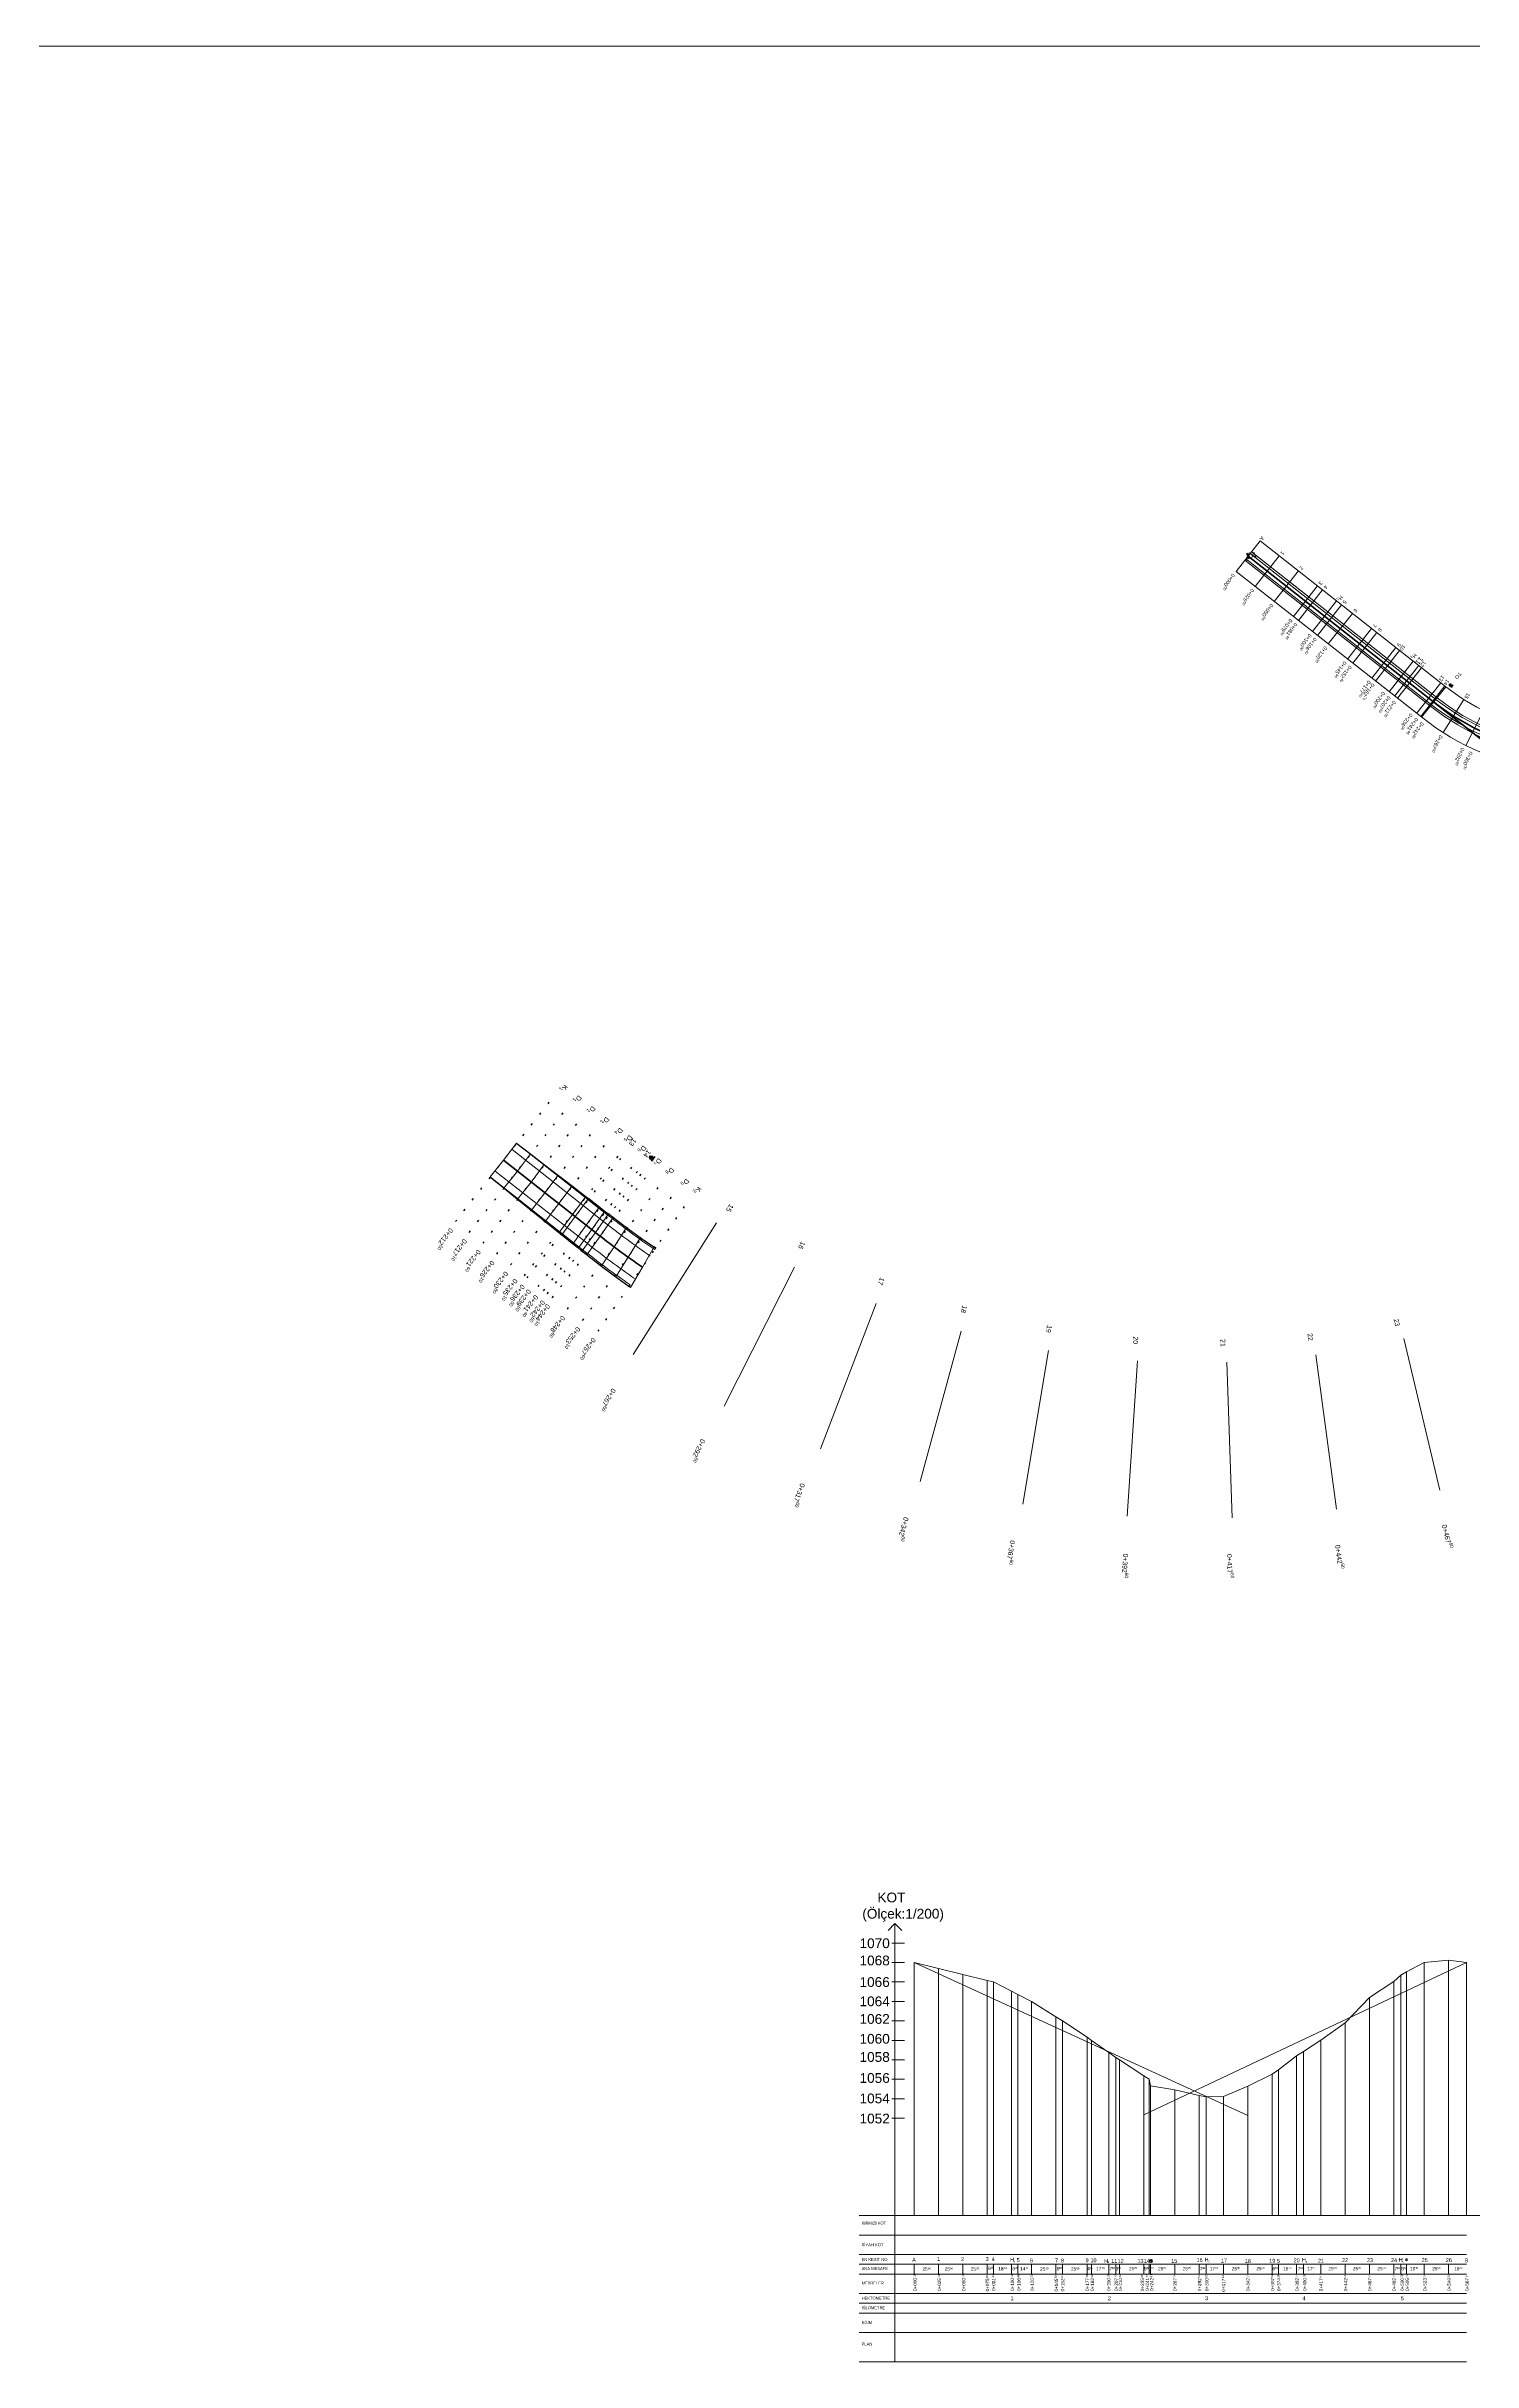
# Model space of a CAD drawing. Header units: millimetres. Extents: x 19067981 to 38137102, y 2652003 to 2652615.
# Drawn here: x 19068252.6 to 19068325.9, y 2652319.8 to 2652438.7 of the extents above; entities that cross this region are included whole.
import ezdxf

# ---------------------------------------------------------------- set-up
doc = ezdxf.new("R2010")
doc.units = ezdxf.units.MM
doc.linetypes.add('ACAD_ISO07W100', pattern=[3, 0, -3])
doc.layers.add('D.K Kesit No', color=93, linetype='Continuous', lineweight=9)
doc.layers.add('Layer1', color=7, linetype='Continuous', lineweight=50)
doc.layers.add('düşey kurp', color=92, linetype='Continuous')
doc.layers.add('kurp', color=94, linetype='Continuous')
doc.styles.get("Standard").update_dxf_attribs({"font": 'arial.ttf'})

# ---------------------------------------------------------------- blocks, each defined once
blk = doc.blocks.new('to')
at = {"layer": 'kurp', "color": 0, "lineweight": 35, "ltscale": 0.2}
for p, q in [((19068315.08, 2652358.65), (19068315.38, 2652358.65)), ((19068315.23, 2652358.65), (19068315.23, 2652358.4))]:
    blk.add_line(p, q, dxfattribs=at)
blk.add_circle((19068315.23, 2652358.53), 0.08, dxfattribs=at)
blk = doc.blocks.new('tanjant orjin')
at = {"layer": 'kurp', "color": 0, "lineweight": 35, "ltscale": 0.2}
for p, q in [((19068229.98, 2652379.71), (19068230.14, 2652379.71)), ((19068230.06, 2652379.71), (19068230.06, 2652379.52))]:
    blk.add_line(p, q, dxfattribs=at)
blk.add_circle((19068230.06, 2652379.61), 0.05, dxfattribs=at)

msp = doc.modelspace()

# ---------------------------------------------------------------- linework, layer by layer
at = {"color": 0, "linetype": 'ACAD_ISO07W100', "lineweight": 25, "ltscale": 0.2}
for p, q in [((19068273.63, 2652378.384), (19068278.573, 2652384.674)), ((19068274.337, 2652377.828), (19068279.281, 2652384.118)), ((19068275.045, 2652377.271), (19068279.988, 2652383.561)), ((19068275.752, 2652376.715), (19068280.696, 2652383.005)), ((19068276.46, 2652376.159), (19068281.403, 2652382.449)), ((19068277.168, 2652375.603), (19068282.111, 2652381.893)), ((19068277.307, 2652375.493), (19068282.251, 2652381.783)), ((19068277.875, 2652375.047), (19068282.819, 2652381.337)), ((19068278.604, 2652374.476), (19068283.509, 2652380.795)), ((19068279.377, 2652373.887), (19068284.168, 2652380.293)), ((19068280.161, 2652373.311), (19068284.835, 2652379.804)), ((19068280.955, 2652372.751), (19068285.512, 2652379.326))]:
    msp.add_line(p, q, dxfattribs=at)
at = {"color": 2, "lineweight": 0, "ltscale": 0.2}
for p, q in [((19068276.101, 2652381.529), (19068275.404, 2652380.677)), ((19068276.101, 2652381.529), (19068276.764, 2652382.407)), ((19068276.809, 2652380.973), (19068277.477, 2652381.859)), ((19068276.809, 2652380.973), (19068276.114, 2652380.107)), ((19068276.824, 2652379.536), (19068277.517, 2652380.416)), ((19068277.517, 2652380.416), (19068278.191, 2652381.311)), ((19068278.224, 2652379.86), (19068278.904, 2652380.763)), ((19068278.224, 2652379.86), (19068277.535, 2652378.965)), ((19068278.245, 2652378.394), (19068278.932, 2652379.304)), ((19068278.932, 2652379.304), (19068279.618, 2652380.215)), ((19068279.639, 2652378.748), (19068280.323, 2652379.674)), ((19068279.779, 2652378.638), (19068280.462, 2652379.567)), ((19068279.639, 2652378.748), (19068278.956, 2652377.823)), ((19068279.096, 2652377.709), (19068279.779, 2652378.638)), ((19068280.347, 2652378.192), (19068279.667, 2652377.251)), ((19068279.946, 2652377.03), (19068280.626, 2652377.972)), ((19068280.347, 2652378.192), (19068281.027, 2652379.133)), ((19068280.626, 2652377.972), (19068281.306, 2652378.915)), ((19068280.815, 2652377.824), (19068281.493, 2652378.775)), ((19068281.057, 2652377.635), (19068281.728, 2652378.595)), ((19068281.773, 2652377.09), (19068282.423, 2652378.078)), ((19068280.815, 2652377.824), (19068280.137, 2652376.874)), ((19068281.057, 2652377.635), (19068280.385, 2652376.675)), ((19068281.773, 2652377.09), (19068281.123, 2652376.103)), ((19068282.498, 2652376.558), (19068283.126, 2652377.572)), ((19068283.233, 2652376.038), (19068283.838, 2652377.08)), ((19068282.498, 2652376.558), (19068281.87, 2652375.543)), ((19068283.233, 2652376.038), (19068282.628, 2652374.997))]:
    msp.add_line(p, q, dxfattribs=at)
at = {"color": 4, "lineweight": 30, "ltscale": 0.2}
for p, q in [((19068276.764, 2652382.407), (19068276.781, 2652382.394)), ((19068277.495, 2652381.845), (19068277.477, 2652381.859)), ((19068275.404, 2652380.677), (19068275.422, 2652380.664)), ((19068278.209, 2652381.297), (19068278.191, 2652381.311)), ((19068278.922, 2652380.749), (19068278.904, 2652380.763)), ((19068276.123, 2652380.1), (19068276.114, 2652380.107)), ((19068279.636, 2652380.2), (19068279.618, 2652380.215)), ((19068280.35, 2652379.652), (19068280.323, 2652379.674)), ((19068280.491, 2652379.544), (19068280.462, 2652379.567)), ((19068277.526, 2652378.972), (19068277.535, 2652378.965)), ((19068278.227, 2652378.408), (19068278.245, 2652378.394)), ((19068281.064, 2652379.104), (19068281.027, 2652379.133)), ((19068281.344, 2652378.886), (19068281.306, 2652378.915)), ((19068281.535, 2652378.741), (19068281.493, 2652378.775)), ((19068281.774, 2652378.559), (19068281.728, 2652378.595)), ((19068282.479, 2652378.035), (19068282.423, 2652378.078)), ((19068278.929, 2652377.844), (19068278.956, 2652377.823)), ((19068279.096, 2652377.709), (19068279.067, 2652377.732)), ((19068279.667, 2652377.251), (19068279.63, 2652377.28)), ((19068279.946, 2652377.03), (19068279.909, 2652377.059)), ((19068280.137, 2652376.874), (19068280.094, 2652376.907)), ((19068283.193, 2652377.523), (19068283.126, 2652377.572)), ((19068283.917, 2652377.024), (19068283.838, 2652377.08)), ((19068280.339, 2652376.711), (19068280.385, 2652376.675)), ((19068281.065, 2652376.144), (19068281.123, 2652376.103)), ((19068281.802, 2652375.591), (19068281.87, 2652375.543)), ((19068282.628, 2652374.997), (19068282.55, 2652375.052))]:
    msp.add_line(p, q, dxfattribs=at)
at = {"color": 2, "lineweight": 30, "ltscale": 0.2}
for p, q in [((19068277.489, 2652381.837), (19068277.495, 2652381.845)), ((19068278.196, 2652381.281), (19068278.209, 2652381.297)), ((19068278.904, 2652380.725), (19068278.922, 2652380.749)), ((19068276.129, 2652380.108), (19068276.123, 2652380.1)), ((19068276.837, 2652379.552), (19068276.824, 2652379.536)), ((19068279.611, 2652380.169), (19068279.636, 2652380.2)), ((19068280.319, 2652379.613), (19068280.35, 2652379.652)), ((19068280.459, 2652379.503), (19068280.491, 2652379.544)), ((19068277.544, 2652378.995), (19068277.526, 2652378.972)), ((19068278.252, 2652378.439), (19068278.227, 2652378.408)), ((19068281.027, 2652379.057), (19068281.064, 2652379.104)), ((19068281.306, 2652378.837), (19068281.344, 2652378.886)), ((19068281.495, 2652378.689), (19068281.535, 2652378.741)), ((19068281.731, 2652378.504), (19068281.774, 2652378.56)), ((19068282.431, 2652377.971), (19068282.479, 2652378.035)), ((19068278.96, 2652377.883), (19068278.929, 2652377.844)), ((19068279.099, 2652377.773), (19068279.067, 2652377.732)), ((19068279.667, 2652377.327), (19068279.63, 2652377.28)), ((19068279.947, 2652377.108), (19068279.909, 2652377.059)), ((19068280.135, 2652376.959), (19068280.094, 2652376.907)), ((19068280.339, 2652376.711), (19068280.382, 2652376.766)), ((19068283.141, 2652377.45), (19068283.193, 2652377.523)), ((19068283.86, 2652376.942), (19068283.917, 2652377.024)), ((19068281.066, 2652376.145), (19068281.114, 2652376.209)), ((19068281.803, 2652375.592), (19068281.855, 2652375.665)), ((19068282.55, 2652375.052), (19068282.606, 2652375.134))]:
    msp.add_line(p, q, dxfattribs=at)
at = {"color": 2, "lineweight": 35}
for points in [[(19068314.34, 2652412.557), (19068323.874, 2652405.064)], [(19068323.874, 2652405.064), (19068329.787, 2652400.418)]]:
    msp.add_lwpolyline(points, dxfattribs=at)
at = {"color": 1, "lineweight": 25, "ltscale": 0.2}
for points in [[(19068276.781, 2652382.394), (19068277.495, 2652381.845), (19068278.209, 2652381.297), (19068278.922, 2652380.749), (19068279.636, 2652380.2), (19068280.35, 2652379.652), (19068280.491, 2652379.544), (19068281.064, 2652379.104), (19068281.344, 2652378.886), (19068281.535, 2652378.741), (19068281.774, 2652378.56), (19068282.479, 2652378.035), (19068283.193, 2652377.523), (19068283.917, 2652377.024)], [(19068275.422, 2652380.664), (19068276.123, 2652380.1), (19068276.824, 2652379.536), (19068277.526, 2652378.972), (19068278.227, 2652378.408), (19068278.929, 2652377.844), (19068279.067, 2652377.732), (19068279.63, 2652377.28), (19068279.909, 2652377.059), (19068280.094, 2652376.907)], [(19068280.094, 2652376.907), (19068280.339, 2652376.711), (19068281.065, 2652376.144), (19068281.802, 2652375.591), (19068282.55, 2652375.052)]]:
    msp.add_lwpolyline(points, dxfattribs=at)
at = {"color": 0, "linetype": 'ACAD_ISO07W100', "lineweight": 25, "ltscale": 0.2}
for points in [[(19068278.155, 2652374.827), (19068283.098, 2652381.117)], [(19068278.343, 2652374.679), (19068283.287, 2652380.969)]]:
    msp.add_lwpolyline(points, dxfattribs=at)
at = {"color": 0, "lineweight": 25}
for p in [(19068280.348, 2652378.191), (19068281.057, 2652377.635), (19068281.773, 2652377.09), (19068282.498, 2652376.558)]:
    msp.add_point(p, dxfattribs=at)
at = {"layer": 'D.K Kesit No', "color": 4, "lineweight": 20, "ltscale": 0.2}
msp.add_line((19067980.798, 2652438.736), (19069056.875, 2652438.736), dxfattribs=at)
at = {"layer": 'düşey kurp', "color": 3, "lineweight": 0, "ltscale": 0.2}
for p, q in [((19068296.2, 2652342.337), (19068295.846, 2652341.983)), ((19068296.2, 2652342.337), (19068296.553, 2652341.983)), ((19068296.2, 2652341.337), (19068296.699, 2652341.337)), ((19068296.2, 2652340.337), (19068296.699, 2652340.337)), ((19068296.2, 2652339.337), (19068296.699, 2652339.337)), ((19068296.2, 2652338.337), (19068296.699, 2652338.337)), ((19068296.2, 2652337.337), (19068296.699, 2652337.337)), ((19068296.2, 2652336.337), (19068296.699, 2652336.337)), ((19068296.2, 2652335.337), (19068296.699, 2652335.337)), ((19068296.2, 2652334.337), (19068296.699, 2652334.337)), ((19068296.2, 2652333.337), (19068296.699, 2652333.337)), ((19068296.2, 2652332.337), (19068296.699, 2652332.337))]:
    msp.add_line(p, q, dxfattribs=at)
at = {"layer": 'düşey kurp', "lineweight": 5, "ltscale": 5}
for p, q in [((19068296.2, 2652327.337), (19068296.2, 2652342.337)), ((19068296.2, 2652340.337), (19068296.045, 2652340.337)), ((19068296.2, 2652339.337), (19068296.045, 2652339.337)), ((19068296.2, 2652339.337), (19068296.045, 2652339.337)), ((19068296.2, 2652338.337), (19068296.045, 2652338.337)), ((19068296.2, 2652337.337), (19068296.045, 2652337.337)), ((19068296.2, 2652336.337), (19068296.045, 2652336.337)), ((19068296.2, 2652335.337), (19068296.045, 2652335.337)), ((19068296.2, 2652334.337), (19068296.045, 2652334.337)), ((19068296.2, 2652333.337), (19068296.04, 2652333.337)), ((19068296.2, 2652332.337), (19068296.04, 2652332.337)), ((19068296.2, 2652327.337), (19068294.358, 2652327.337)), ((19068296.2, 2652327.337), (19068326.551, 2652327.337)), ((19068296.2, 2652327.337), (19068297.2, 2652327.337)), ((19068296.2, 2652327.337), (19068296.2, 2652319.837)), ((19068297.2, 2652327.337), (19068306.3, 2652327.337)), ((19068297.2, 2652327.337), (19068312.3, 2652327.337)), ((19068297.2, 2652327.337), (19068312.3, 2652327.337)), ((19068294.358, 2652326.337), (19068325.551, 2652326.337)), ((19068294.358, 2652325.337), (19068325.551, 2652325.337)), ((19068294.358, 2652324.837), (19068325.551, 2652324.837)), ((19068297.194, 2652324.837), (19068297.194, 2652324.337)), ((19068298.444, 2652324.837), (19068298.444, 2652324.337)), ((19068299.694, 2652324.837), (19068299.694, 2652324.337)), ((19068300.944, 2652324.837), (19068300.944, 2652324.337)), ((19068301.267, 2652324.837), (19068301.267, 2652324.337)), ((19068302.194, 2652324.837), (19068302.194, 2652324.337)), ((19068302.517, 2652324.837), (19068302.517, 2652324.337)), ((19068303.223, 2652324.837), (19068303.223, 2652324.337)), ((19068304.473, 2652324.837), (19068304.473, 2652324.337)), ((19068304.817, 2652324.837), (19068304.817, 2652324.337)), ((19068306.067, 2652324.837), (19068306.067, 2652324.337)), ((19068306.305, 2652324.837), (19068306.305, 2652324.337)), ((19068307.194, 2652324.837), (19068307.194, 2652324.337)), ((19068307.555, 2652324.837), (19068307.555, 2652324.337)), ((19068307.741, 2652324.837), (19068307.741, 2652324.337)), ((19068308.991, 2652324.837), (19068308.991, 2652324.337)), ((19068309.26, 2652324.837), (19068309.26, 2652324.337)), ((19068309.321, 2652324.837), (19068309.321, 2652324.337)), ((19068310.571, 2652324.837), (19068310.571, 2652324.337)), ((19068311.821, 2652324.837), (19068311.821, 2652324.337)), ((19068312.194, 2652324.837), (19068312.194, 2652324.337)), ((19068313.071, 2652324.837), (19068313.071, 2652324.337)), ((19068314.321, 2652324.837), (19068314.321, 2652324.337)), ((19068315.571, 2652324.837), (19068315.571, 2652324.337)), ((19068315.901, 2652324.837), (19068315.901, 2652324.337)), ((19068316.821, 2652324.837), (19068316.821, 2652324.337)), ((19068317.194, 2652324.837), (19068317.194, 2652324.337)), ((19068318.071, 2652324.837), (19068318.071, 2652324.337)), ((19068319.321, 2652324.837), (19068319.321, 2652324.337)), ((19068320.571, 2652324.837), (19068320.571, 2652324.337)), ((19068321.821, 2652324.837), (19068321.821, 2652324.337)), ((19068322.194, 2652324.837), (19068322.194, 2652324.337)), ((19068322.471, 2652324.837), (19068322.471, 2652324.337)), ((19068323.391, 2652324.837), (19068323.391, 2652324.337)), ((19068324.641, 2652324.837), (19068324.641, 2652324.337)), ((19068294.358, 2652324.337), (19068325.551, 2652324.337)), ((19068294.358, 2652323.337), (19068325.551, 2652323.337)), ((19068294.358, 2652322.837), (19068325.551, 2652322.837)), ((19068294.358, 2652322.337), (19068325.551, 2652322.337)), ((19068294.358, 2652321.337), (19068325.551, 2652321.337)), ((19068294.358, 2652319.837), (19068325.551, 2652319.837))]:
    msp.add_line(p, q, dxfattribs=at)
at = {"layer": 'düşey kurp', "lineweight": 0, "ltscale": 0.2}
msp.add_line((19068296.2, 2652341.337), (19068296.045, 2652341.337), dxfattribs=at)
at = {"layer": 'düşey kurp', "color": 5, "lineweight": 0, "ltscale": 0.2}
for p, q in [((19068296.2, 2652340.03), (19068296.2, 2652340.03)), ((19068297.194, 2652327.337), (19068297.194, 2652340.337)), ((19068297.194, 2652340.337), (19068298.444, 2652340.03)), ((19068298.444, 2652327.337), (19068298.444, 2652340.03)), ((19068298.444, 2652340.03), (19068299.694, 2652339.723)), ((19068322.471, 2652339.851), (19068323.391, 2652340.337)), ((19068323.391, 2652340.337), (19068324.641, 2652340.451)), ((19068323.391, 2652327.337), (19068323.391, 2652340.337)), ((19068324.641, 2652327.337), (19068324.641, 2652340.451)), ((19068324.641, 2652340.451), (19068324.641, 2652340.451)), ((19068324.641, 2652340.451), (19068325.551, 2652340.337)), ((19068325.551, 2652327.337), (19068325.551, 2652340.337)), ((19068299.694, 2652327.337), (19068299.694, 2652339.723)), ((19068299.694, 2652339.723), (19068300.944, 2652339.416)), ((19068300.944, 2652327.337), (19068300.944, 2652339.416)), ((19068300.944, 2652339.416), (19068301.267, 2652339.337)), ((19068301.267, 2652327.337), (19068301.267, 2652339.337)), ((19068301.267, 2652339.337), (19068302.194, 2652338.863)), ((19068302.194, 2652327.337), (19068302.194, 2652338.863)), ((19068302.194, 2652338.863), (19068302.517, 2652338.698)), ((19068320.571, 2652338.533), (19068321.821, 2652339.352)), ((19068321.821, 2652339.352), (19068322.194, 2652339.68)), ((19068321.821, 2652327.337), (19068321.821, 2652339.352)), ((19068322.194, 2652339.68), (19068322.471, 2652339.851)), ((19068322.194, 2652327.337), (19068322.194, 2652339.68)), ((19068322.471, 2652327.337), (19068322.471, 2652339.851)), ((19068296.2, 2652338.337), (19068296.2, 2652338.337)), ((19068302.517, 2652327.337), (19068302.517, 2652338.698)), ((19068302.517, 2652338.698), (19068303.223, 2652338.337)), ((19068303.223, 2652327.337), (19068303.223, 2652338.337)), ((19068303.223, 2652338.337), (19068304.473, 2652337.553)), ((19068304.473, 2652327.337), (19068304.473, 2652337.553)), ((19068304.473, 2652337.553), (19068304.817, 2652337.337)), ((19068319.321, 2652337.243), (19068320.571, 2652338.533)), ((19068320.571, 2652327.337), (19068320.571, 2652338.533)), ((19068304.817, 2652327.337), (19068304.817, 2652337.337)), ((19068304.817, 2652337.337), (19068306.067, 2652336.497)), ((19068306.067, 2652327.337), (19068306.067, 2652336.497)), ((19068306.067, 2652336.497), (19068306.305, 2652336.337)), ((19068306.305, 2652327.337), (19068306.305, 2652336.337)), ((19068306.305, 2652336.337), (19068307.194, 2652335.718)), ((19068317.194, 2652335.77), (19068318.071, 2652336.341)), ((19068318.071, 2652336.341), (19068319.321, 2652337.243)), ((19068318.071, 2652327.337), (19068318.071, 2652336.341)), ((19068319.321, 2652327.337), (19068319.321, 2652337.243)), ((19068319.321, 2652337.243), (19068319.321, 2652337.243)), ((19068307.194, 2652327.337), (19068307.194, 2652335.718)), ((19068307.194, 2652335.718), (19068307.555, 2652335.466)), ((19068307.555, 2652327.337), (19068307.555, 2652335.466)), ((19068307.555, 2652335.466), (19068307.741, 2652335.337)), ((19068307.741, 2652327.337), (19068307.741, 2652335.337)), ((19068307.741, 2652335.337), (19068308.991, 2652334.514)), ((19068315.901, 2652334.83), (19068316.821, 2652335.535)), ((19068316.821, 2652335.535), (19068317.194, 2652335.77)), ((19068316.821, 2652327.337), (19068316.821, 2652335.535)), ((19068317.194, 2652327.337), (19068317.194, 2652335.77)), ((19068308.991, 2652327.337), (19068308.991, 2652334.514)), ((19068308.991, 2652334.514), (19068309.26, 2652334.337)), ((19068309.26, 2652327.337), (19068309.26, 2652334.337)), ((19068309.26, 2652334.337), (19068309.321, 2652334.007)), ((19068309.321, 2652327.337), (19068309.321, 2652334.007)), ((19068309.321, 2652334.007), (19068310.571, 2652333.793)), ((19068313.071, 2652333.455), (19068314.321, 2652333.987)), ((19068314.321, 2652333.987), (19068315.571, 2652334.594)), ((19068314.321, 2652327.337), (19068314.321, 2652333.987)), ((19068315.571, 2652334.594), (19068315.901, 2652334.83)), ((19068315.571, 2652327.337), (19068315.571, 2652334.594)), ((19068315.901, 2652327.337), (19068315.901, 2652334.83)), ((19068310.571, 2652327.337), (19068310.571, 2652333.793)), ((19068310.571, 2652333.793), (19068311.821, 2652333.502)), ((19068311.821, 2652327.337), (19068311.821, 2652333.502)), ((19068311.821, 2652333.502), (19068312.194, 2652333.445)), ((19068312.194, 2652333.445), (19068313.071, 2652333.455)), ((19068312.194, 2652327.337), (19068312.194, 2652333.445)), ((19068313.071, 2652327.337), (19068313.071, 2652333.455)), ((19068307.555, 2652324.837), (19068307.555, 2652324.837))]:
    msp.add_line(p, q, dxfattribs=at)
at = {"layer": 'düşey kurp', "color": 1, "lineweight": 0, "ltscale": 0.2}
for p, q in [((19068297.194, 2652340.337), (19068314.321, 2652332.482)), ((19068325.551, 2652340.337), (19068308.991, 2652332.521))]:
    msp.add_line(p, q, dxfattribs=at)
at = {"layer": 'düşey kurp', "lineweight": 30, "ltscale": 5}
msp.add_line((19068322.41, 2652325.072), (19068322.539, 2652325.072), dxfattribs=at)
msp.add_line((19068322.41, 2652325.072), (19068322.539, 2652325.072), dxfattribs=at)
msp.add_line((19068322.41, 2652325.072), (19068322.539, 2652325.072), dxfattribs=at)
msp.add_circle((19068309.36, 2652324.996), 0.0581, dxfattribs=at)
at = {"layer": 'kurp', "color": 4, "lineweight": 5}
for p, q in [((19068313.722, 2652411.771), (19068314.958, 2652413.343)), ((19068314.705, 2652410.998), (19068315.941, 2652412.571)), ((19068315.688, 2652410.226), (19068316.924, 2652411.799)), ((19068316.671, 2652409.454), (19068317.907, 2652411.026)), ((19068316.925, 2652409.254), (19068318.161, 2652410.826)), ((19068317.654, 2652408.681), (19068318.889, 2652410.254)), ((19068317.908, 2652408.482), (19068319.143, 2652410.054)), ((19068318.462, 2652408.046), (19068319.698, 2652409.618)), ((19068319.445, 2652407.273), (19068320.681, 2652408.846)), ((19068319.715, 2652407.061), (19068320.951, 2652408.633)), ((19068320.698, 2652406.288), (19068321.934, 2652407.861)), ((19068320.885, 2652406.142), (19068322.121, 2652407.714)), ((19068321.585, 2652405.592), (19068322.821, 2652407.164)), ((19068321.868, 2652405.369), (19068323.104, 2652406.942)), ((19068322.014, 2652405.254), (19068323.25, 2652406.827)), ((19068322.997, 2652404.482), (19068324.233, 2652406.054)), ((19068323.256, 2652404.278), (19068324.493, 2652405.85)), ((19068323.256, 2652404.278), (19068324.493, 2652405.85)), ((19068324.357, 2652403.499), (19068325.43, 2652405.186)), ((19068324.357, 2652403.498), (19068325.43, 2652405.186)), ((19068325.53, 2652402.833), (19068326.429, 2652404.619)), ((19068282.749, 2652371.559), (19068287.04, 2652378.311)), ((19068287.439, 2652368.897), (19068291.036, 2652376.043)), ((19068292.372, 2652366.716), (19068295.238, 2652374.185)), ((19068297.498, 2652365.038), (19068299.604, 2652372.756)), ((19068324.193, 2652364.594), (19068322.344, 2652372.377)), ((19068302.765, 2652363.88), (19068304.091, 2652371.769)), ((19068308.122, 2652363.252), (19068308.654, 2652371.235)), ((19068313.515, 2652363.163), (19068313.248, 2652371.158)), ((19068318.889, 2652363.611), (19068317.827, 2652371.54))]:
    msp.add_line(p, q, dxfattribs=at)
at = {"layer": 'kurp', "color": 4, "lineweight": 0, "ltscale": 0.2}
msp.add_line((19068323.268, 2652368.487), (19068323.268, 2652368.487), dxfattribs=at)
at = {"layer": 'kurp', "lineweight": 0}
for points in [[(19068314.448, 2652412.695), (19068323.983, 2652405.202, 0.2690391), (19068336.229, 2652403.47), (19068339.088, 2652404.629)], [(19068314.51, 2652412.773), (19068324.045, 2652405.28, 0.2690391), (19068336.192, 2652403.562), (19068339.051, 2652404.722)], [(19068314.17, 2652412.341), (19068323.705, 2652404.848, 0.2690391), (19068336.398, 2652403.053), (19068339.257, 2652404.212)], [(19068314.232, 2652412.42), (19068323.766, 2652404.926, 0.2690391), (19068336.361, 2652403.145), (19068339.22, 2652404.305)], [(19068276.534, 2652382.079), (19068281.251, 2652378.372, 0.0150103), (19068283.632, 2652376.614, 0.0150103)], [(19068276.781, 2652382.394), (19068281.498, 2652378.686, 0.0150103), (19068283.86, 2652376.942, 0.0150103)], [(19068275.422, 2652380.664), (19068280.139, 2652376.956, 0.01501), (19068282.606, 2652375.134, 0.01501)], [(19068275.669, 2652380.978), (19068280.386, 2652377.271, 0.0150101), (19068282.834, 2652375.463, 0.0150101)]]:
    msp.add_lwpolyline(points, format="xyb", dxfattribs=at)
at = {"layer": 'kurp', "color": 5, "lineweight": 0}
for points in [[(19068314.958, 2652413.343), (19068324.493, 2652405.85, 0.2690391), (19068335.919, 2652404.234), (19068338.778, 2652405.394)], [(19068313.722, 2652411.771), (19068323.257, 2652404.278, 0.2690391), (19068336.671, 2652402.381), (19068339.53, 2652403.54)]]:
    msp.add_lwpolyline(points, format="xyb", dxfattribs=at)
at = {"layer": 'kurp', "color": 4, "lineweight": 5}
msp.add_lwpolyline([(19068323.209, 2652404.316), (19068324.444, 2652405.888)], dxfattribs=at)
at = {"layer": 'kurp', "lineweight": 35}
msp.add_lwpolyline([(19068276.101, 2652381.529), (19068280.347, 2652378.192)], dxfattribs=at)
msp.add_lwpolyline([(19068280.347, 2652378.192), (19068280.815, 2652377.824, 0.0150341), (19068283.233, 2652376.038)], format="xyb", dxfattribs=at)
for centre, radius, start, end in [((19068331.598, 2652414.892), 12.5, 231.8345, 237.562), ((19068331.599, 2652414.894), 12.502, 231.83669, 292.06275)]:
    msp.add_arc(centre, radius, start, end, dxfattribs=at)
at = {"layer": 'Layer1'}
for p, q in [((19068314.425, 2652412.722), (19068314.216, 2652412.318)), ((19068314.425, 2652412.722), (19068314.216, 2652412.318)), ((19068314.425, 2652412.722), (19068314.216, 2652412.318)), ((19068314.277, 2652412.705), (19068314.399, 2652412.417)), ((19068314.277, 2652412.705), (19068314.399, 2652412.417)), ((19068314.277, 2652412.705), (19068314.399, 2652412.417))]:
    msp.add_line(p, q, dxfattribs=at)

# ---------------------------------------------------------------- block references
at = {"color": 0, "lineweight": 25, "rotation": 234.8948382856847}
msp.add_blockref('to', (27864181.52, 19777446.129), dxfattribs=at)
at = {"layer": 'kurp', "color": 0, "lineweight": 35, "ltscale": 0.2, "rotation": 235.6316815085428}
msp.add_blockref('tanjant orjin', (27643201.642, 19889110.991), dxfattribs=at)
msp.add_blockref('tanjant orjin', (27643201.642, 19889110.991), dxfattribs=at)

# ---------------------------------------------------------------- texts
at = {"insert": (19068314.502, 2652412.758), "char_height": 0.305, "attachment_point": 1}
msp.add_mtext('A', dxfattribs=at)
at = {"layer": 'düşey kurp', "lineweight": 5, "ltscale": 5, "attachment_point": 1}
for s, width, insert, char_height in [('    KOT\\P(Ölçek:1/200)', 4.20551, (19068294.526, 2652343.925), 0.5), ('1070', 1.52225, (19068294.384, 2652341.574), 0.5), ('1068', 1.52225, (19068294.384, 2652340.69), 0.5), ('1066', 1.52225, (19068294.384, 2652339.582), 0.5), ('1064', 1.52225, (19068294.384, 2652338.591), 0.5), ('1062', 1.52225, (19068294.384, 2652337.687), 0.5), ('1060', 1.52225, (19068294.384, 2652336.667), 0.5), ('1058', 1.52225, (19068294.384, 2652335.734), 0.5), ('1056', 1.52225, (19068294.384, 2652334.655), 0.5), ('1054', 1.52225, (19068294.384, 2652333.606), 0.5), ('1052', 1.52225, (19068294.384, 2652332.573), 0.5), ('KIRMIZI KOT', 1.52817, (19068294.491, 2652327.031), 0.15), ('SİYAH KOT', 1.52817, (19068294.491, 2652325.919), 0.15), ('ARA MESAFE', 1.52817, (19068294.491, 2652324.691), 0.15), ('EN KESİT NO', 1.52817, (19068294.491, 2652325.156), 0.15), ('A', 0.18165, (19068297.088, 2652325.171), 0.2), ('25', 0.40457, (19068297.619, 2652324.677), 0.17), ('00', 0.17909, (19068297.892, 2652324.674), 0.1), ('1', 0.2, (19068298.37, 2652325.215), 0.2), ('25', 0.40457, (19068298.765, 2652324.677), 0.17), ('00', 0.17909, (19068299.039, 2652324.674), 0.1), ('2', 0.18165, (19068299.603, 2652325.2), 0.2), ('25', 0.40457, (19068300.095, 2652324.681), 0.17), ('00', 0.17909, (19068300.368, 2652324.679), 0.1), ('3', 0.18165, (19068300.865, 2652325.205), 0.2), ('6', 0.40457, (19068300.988, 2652324.716), 0.17), ('46', 0.17909, (19068301.102, 2652324.711), 0.1), ('4', 0.18165, (19068301.177, 2652325.203), 0.2), ('18', 0.40457, (19068301.511, 2652324.695), 0.17), ('54', 0.17909, (19068301.784, 2652324.693), 0.1), ('H', 0.18165, (19068302.118, 2652325.171), 0.2), ('6', 0.40457, (19068302.236, 2652324.702), 0.17), ('1', 0.08194, (19068302.318, 2652325.015), 0.1), ('46', 0.17909, (19068302.35, 2652324.697), 0.1), ('5', 0.18165, (19068302.454, 2652325.157), 0.2), ('14', 0.40457, (19068302.625, 2652324.695), 0.17), ('12', 0.17909, (19068302.899, 2652324.693), 0.1), ('6', 0.18165, (19068303.134, 2652325.137), 0.2), ('25', 0.40457, (19068303.66, 2652324.681), 0.17), ('00', 0.17909, (19068303.933, 2652324.679), 0.1), ('7', 0.18165, (19068304.425, 2652325.139), 0.2), ('6', 0.40457, (19068304.508, 2652324.702), 0.17), ('88', 0.17909, (19068304.622, 2652324.697), 0.1), ('8', 0.18165, (19068304.732, 2652325.135), 0.2), ('25', 0.40457, (19068305.244, 2652324.681), 0.17), ('00', 0.17909, (19068305.518, 2652324.679), 0.1), ('9', 0.18165, (19068305.993, 2652325.144), 0.2), ('4', 0.40457, (19068306.078, 2652324.702), 0.17), ('76', 0.17909, (19068306.193, 2652324.697), 0.1), ('10', 0.18165, (19068306.246, 2652325.144), 0.2), ('17', 0.40457, (19068306.537, 2652324.695), 0.17), ('78', 0.17909, (19068306.81, 2652324.693), 0.1), ('H', 0.18165, (19068306.948, 2652325.106), 0.2), ('2', 0.08194, (19068307.124, 2652325.003), 0.1), ('7', 0.40457, (19068307.227, 2652324.702), 0.17), ('11', 0.18165, (19068307.31, 2652325.112), 0.2), ('22', 0.17909, (19068307.341, 2652324.697), 0.1), ('3', 0.40457, (19068307.542, 2652324.702), 0.17), ('12', 0.18165, (19068307.641, 2652325.106), 0.2), ('72', 0.17909, (19068307.656, 2652324.697), 0.1), ('25', 0.40457, (19068308.226, 2652324.702), 0.17), ('00', 0.17909, (19068308.488, 2652324.705), 0.1), ('13', 0.18165, (19068308.66, 2652325.115), 0.2), ('14', 0.18165, (19068308.986, 2652325.111), 0.2), ('5', 0.40457, (19068309.001, 2652324.702), 0.17), ('38', 0.17909, (19068309.115, 2652324.697), 0.1), ('1', 0.40457, (19068309.249, 2652324.685), 0.17), ('T', 0.18165, (19068309.28, 2652325.104), 0.2), ('22', 0.17909, (19068309.34, 2652324.693), 0.1), ('25', 0.40457, (19068309.721, 2652324.702), 0.17), ('00', 0.17909, (19068309.983, 2652324.705), 0.1), ('15', 0.18165, (19068310.391, 2652325.111), 0.2), ('25', 0.40457, (19068310.984, 2652324.702), 0.17), ('00', 0.17909, (19068311.246, 2652324.705), 0.1), ('16', 0.18165, (19068311.693, 2652325.159), 0.2), ('7', 0.40457, (19068311.866, 2652324.702), 0.17), ('46', 0.17909, (19068311.98, 2652324.697), 0.1), ('H', 0.18165, (19068312.108, 2652325.171), 0.2), ('3', 0.08194, (19068312.287, 2652325.02), 0.1), ('17', 0.40457, (19068312.38, 2652324.702), 0.17), ('54', 0.17909, (19068312.641, 2652324.705), 0.1), ('17', 0.18165, (19068312.941, 2652325.128), 0.2), ('25', 0.40457, (19068313.51, 2652324.702), 0.17), ('00', 0.17909, (19068313.771, 2652324.705), 0.1), ('18', 0.18165, (19068314.172, 2652325.111), 0.2), ('25', 0.40457, (19068314.762, 2652324.702), 0.17), ('00', 0.17909, (19068315.023, 2652324.705), 0.1), ('19', 0.18165, (19068315.428, 2652325.12), 0.2), ('6', 0.40457, (19068315.595, 2652324.702), 0.17), ('60', 0.17909, (19068315.709, 2652324.697), 0.1), ('S', 0.18165, (19068315.802, 2652325.115), 0.2), ('18', 0.40457, (19068316.143, 2652324.702), 0.17), ('40', 0.17909, (19068316.405, 2652324.705), 0.1), ('20', 0.18165, (19068316.682, 2652325.143), 0.2), ('7', 0.40457, (19068316.891, 2652324.702), 0.17), ('46', 0.17909, (19068317.005, 2652324.697), 0.1), ('H', 0.18165, (19068317.104, 2652325.17), 0.2), ('4', 0.08194, (19068317.287, 2652325.015), 0.1), ('17', 0.40457, (19068317.385, 2652324.702), 0.17), ('54', 0.17909, (19068317.646, 2652324.705), 0.1), ('21', 0.18165, (19068317.928, 2652325.12), 0.2), ('25', 0.40457, (19068318.465, 2652324.702), 0.17), ('00', 0.17909, (19068318.726, 2652324.705), 0.1), ('22', 0.18165, (19068319.165, 2652325.153), 0.2), ('25', 0.40457, (19068319.727, 2652324.702), 0.17), ('00', 0.17909, (19068319.988, 2652324.705), 0.1), ('23', 0.18165, (19068320.448, 2652325.153), 0.2), ('25', 0.40457, (19068320.978, 2652324.702), 0.17), ('00', 0.17909, (19068321.24, 2652324.705), 0.1), ('24', 0.18165, (19068321.684, 2652325.153), 0.2), ('7', 0.40457, (19068321.866, 2652324.702), 0.17), ('46', 0.17909, (19068321.98, 2652324.697), 0.1), ('H', 0.18165, (19068322.076, 2652325.17), 0.2), ('5', 0.40457, (19068322.207, 2652324.702), 0.17), ('5', 0.08194, (19068322.259, 2652325.015), 0.1), ('54', 0.17909, (19068322.321, 2652324.697), 0.1), ('T', 0.18165, (19068322.394, 2652325.17), 0.2), ('T', 0.18165, (19068322.394, 2652325.17), 0.2), ('T', 0.18165, (19068322.394, 2652325.17), 0.2), ('18', 0.40457, (19068322.659, 2652324.702), 0.17), ('40', 0.17909, (19068322.921, 2652324.705), 0.1), ('25', 0.18165, (19068323.255, 2652325.153), 0.2), ('25', 0.40457, (19068323.801, 2652324.702), 0.17), ('00', 0.17909, (19068324.062, 2652324.705), 0.1), ('26', 0.18165, (19068324.495, 2652325.153), 0.2), ('18', 0.40457, (19068324.926, 2652324.702), 0.17), ('20', 0.17909, (19068325.188, 2652324.705), 0.1), ('B', 0.18165, (19068325.471, 2652325.141), 0.2), ('METRELER', 1.52817, (19068294.491, 2652323.951), 0.15), ('HEKTOMETRE', 1.52817, (19068294.491, 2652323.179), 0.15), ('KİLOMETRE', 1.52817, (19068294.491, 2652322.684), 0.15), ('1', 0.44233, (19068302.137, 2652323.196), 0.2), ('2', 0.44233, (19068307.137, 2652323.196), 0.2), ('3', 0.44233, (19068312.137, 2652323.196), 0.2), ('4', 0.44233, (19068317.137, 2652323.196), 0.2), ('5', 0.44233, (19068322.182, 2652323.196), 0.2), ('EĞİM', 1.52817, (19068294.491, 2652321.923), 0.15), ('PLAN', 1.52817, (19068294.491, 2652320.818), 0.15)]:
    msp.add_mtext_dynamic_manual_height_columns(s, width=width, gutter_width=12.5, heights=[0], dxfattribs=dict(at, insert=insert, char_height=char_height))
at = {"layer": 'düşey kurp', "lineweight": 5, "ltscale": 5, "attachment_point": 1, "rotation": 90}
for s, width, heights, insert, char_height in [('\\pt0;0+000', 0.35648, [0.672], (19068297.149, 2652323.467), 0.17), ('00', 0.1658, [0], (19068297.159, 2652324.155), 0.1), ('\\pt0;0+025', 0.35648, [0.672], (19068298.4, 2652323.467), 0.17), ('00', 0.1658, [0], (19068298.41, 2652324.155), 0.1), ('\\pt0;0+050', 0.35648, [0.672], (19068299.647, 2652323.467), 0.17), ('00', 0.1658, [0], (19068299.657, 2652324.155), 0.1), ('\\pt0;0+075', 0.35648, [0.672], (19068300.87, 2652323.444), 0.17), ('00', 0.1658, [0], (19068300.88, 2652324.132), 0.1), ('\\pt0;0+081', 0.35648, [0.672], (19068301.186, 2652323.467), 0.17), ('46', 0.1658, [0], (19068301.196, 2652324.155), 0.1), ('\\pt0;0+100', 0.35648, [0.672], (19068302.15, 2652323.467), 0.17), ('00', 0.1658, [0], (19068302.16, 2652324.155), 0.1), ('\\pt0;0+106', 0.35648, [0.672], (19068302.483, 2652323.467), 0.17), ('46', 0.1658, [0], (19068302.493, 2652324.155), 0.1), ('\\pt0;0+120', 0.35648, [0.672], (19068303.166, 2652323.467), 0.17), ('58', 0.1658, [0], (19068303.176, 2652324.155), 0.1), ('\\pt0;0+145', 0.35648, [0.672], (19068304.404, 2652323.436), 0.17), ('58', 0.1658, [0], (19068304.414, 2652324.124), 0.1), ('\\pt0;0+152', 0.35648, [0.672], (19068304.729, 2652323.444), 0.17), ('46', 0.1658, [0], (19068304.739, 2652324.132), 0.1), ('\\pt0;0+177', 0.35648, [0.672], (19068306.001, 2652323.467), 0.17), ('46', 0.1658, [0], (19068306.011, 2652324.155), 0.1), ('\\pt0;0+182', 0.35648, [0.672], (19068306.257, 2652323.467), 0.17), ('22', 0.1658, [0], (19068306.267, 2652324.155), 0.1), ('\\pt0;0+200', 0.35648, [0.672], (19068307.102, 2652323.467), 0.17), ('00', 0.1658, [0], (19068307.112, 2652324.155), 0.1), ('\\pt0;0+207', 0.35648, [0.672], (19068307.484, 2652323.467), 0.17), ('22', 0.1658, [0], (19068307.494, 2652324.155), 0.1), ('\\pt0;0+210', 0.35648, [0.672], (19068307.701, 2652323.467), 0.17), ('94', 0.1658, [0], (19068307.711, 2652324.155), 0.1), ('\\pt0;0+235', 0.35648, [0.672], (19068308.826, 2652323.46), 0.17), ('94', 0.1658, [0], (19068308.836, 2652324.148), 0.1), ('\\pt0;0+241', 0.35648, [0.672], (19068309.081, 2652323.475), 0.17), ('32', 0.1658, [0], (19068309.091, 2652324.163), 0.1), ('\\pt0;0+242', 0.35648, [0.672], (19068309.308, 2652323.475), 0.17), ('54', 0.1658, [0], (19068309.318, 2652324.163), 0.1), ('\\pt0;0+267', 0.35648, [0.672], (19068310.498, 2652323.467), 0.17), ('54', 0.1658, [0], (19068310.508, 2652324.155), 0.1), ('\\pt0;0+292', 0.35648, [0.672], (19068311.762, 2652323.452), 0.17), ('54', 0.1658, [0], (19068311.772, 2652324.14), 0.1), ('\\pt0;0+300', 0.35648, [0.672], (19068312.136, 2652323.46), 0.17), ('00', 0.1658, [0], (19068312.146, 2652324.148), 0.1), ('\\pt0;0+317', 0.35648, [0.672], (19068312.995, 2652323.429), 0.17), ('54', 0.1658, [0], (19068313.004, 2652324.117), 0.1), ('\\pt0;0+342', 0.35648, [0.672], (19068314.251, 2652323.467), 0.17), ('54', 0.1658, [0], (19068314.261, 2652324.155), 0.1), ('\\pt0;0+367', 0.35648, [0.672], (19068315.513, 2652323.475), 0.17), ('54', 0.1658, [0], (19068315.523, 2652324.163), 0.1), ('\\pt0;0+374', 0.35648, [0.672], (19068315.835, 2652323.46), 0.17), ('14', 0.1658, [0], (19068315.845, 2652324.148), 0.1), ('\\pt0;0+392', 0.35648, [0.672], (19068316.771, 2652323.467), 0.17), ('54', 0.1658, [0], (19068316.78, 2652324.155), 0.1), ('\\pt0;0+400', 0.35648, [0.672], (19068317.168, 2652323.467), 0.17), ('00', 0.1658, [0], (19068317.178, 2652324.155), 0.1), ('\\pt0;0+417', 0.35648, [0.672], (19068318.004, 2652323.452), 0.17), ('54', 0.1658, [0], (19068318.014, 2652324.14), 0.1), ('\\pt0;0+442', 0.35648, [0.672], (19068319.267, 2652323.46), 0.17), ('54', 0.1658, [0], (19068319.277, 2652324.148), 0.1), ('\\pt0;0+467', 0.35648, [0.672], (19068320.503, 2652323.467), 0.17), ('54', 0.1658, [0], (19068320.513, 2652324.155), 0.1), ('\\pt0;0+492', 0.35648, [0.672], (19068321.751, 2652323.467), 0.17), ('54', 0.1658, [0], (19068321.761, 2652324.155), 0.1), ('\\pt0;0+500', 0.35648, [0.672], (19068322.17, 2652323.467), 0.17), ('00', 0.1658, [0], (19068322.18, 2652324.155), 0.1), ('\\pt0;0+505', 0.35648, [0.672], (19068322.434, 2652323.467), 0.17), ('54', 0.1658, [0], (19068322.444, 2652324.155), 0.1), ('\\pt0;0+523', 0.35648, [0.672], (19068323.341, 2652323.467), 0.17), ('94', 0.1658, [0], (19068323.351, 2652324.155), 0.1), ('\\pt0;0+548', 0.35648, [0.672], (19068324.582, 2652323.467), 0.17), ('94', 0.1658, [0], (19068324.592, 2652324.155), 0.1), ('\\pt0;0+567', 0.35648, [0.672], (19068325.505, 2652323.467), 0.17), ('14', 0.1658, [0], (19068325.515, 2652324.155), 0.1)]:
    msp.add_mtext_dynamic_manual_height_columns(s, width=width, gutter_width=12.5, heights=heights, dxfattribs=dict(at, insert=insert, char_height=char_height))
at = {"layer": 'kurp', "color": 4, "lineweight": 0, "ltscale": 0.2, "attachment_point": 5}
for s, insert, char_height, rotation in [('\\A1;{\\C0;A}', (19068315.054, 2652413.471), 0.19, 231.83597), ('\\A1;{\\C0;17}', (19068295.497, 2652375.317), 0.25, 249.00947), ('\\A1;{\\C0;18}', (19068299.742, 2652373.882), 0.25, 254.73441), ('\\A1;{\\C0;23}', (19068321.98, 2652373.202), 0.25, 283.35921), ('\\A1;{\\C0;19}', (19068304.11, 2652372.869), 0.25, 260.45937), ('\\A1;{\\C0;20}', (19068308.561, 2652372.291), 0.25, 266.18434), ('\\A1;{\\C0;21}', (19068313.052, 2652372.152), 0.25, 271.90932), ('\\A1;{\\C0;22}', (19068317.539, 2652372.456), 0.25, 277.63429), ('\\A1;{\\C0;0+317\\H0.7x;\\S60^ ;}', (19068291.286, 2652364.329), 0.25, 249.00947), ('\\A1;{\\C0;0+342\\H0.7x;\\S60^ ;}', (19068296.662, 2652362.582), 0.25, 254.73441), ('\\A1;{\\C0;0+467\\H0.7x;\\S60^ ;}', (19068324.593, 2652362.22), 0.25, 283.35921), ('\\A1;{\\C0;0+367\\H0.7x;\\S60^ ;}', (19068302.185, 2652361.387), 0.25, 260.45937), ('\\A1;{\\C0;0+392\\H0.7x;\\S60^ ;}', (19068308.053, 2652360.705), 0.25, 266.18434), ('\\A1;{\\C0;0+417\\H0.7x;\\S60^ ;}', (19068313.438, 2652360.688), 0.25, 271.90932), ('\\A1;{\\C0;0+442\\H0.7x;\\S60^ ;}', (19068319.056, 2652361.173), 0.25, 277.63429)]:
    msp.add_mtext(s, dxfattribs=dict(at, insert=insert, char_height=char_height, rotation=rotation))
at = {"layer": 'kurp', "color": 0, "lineweight": 0, "ltscale": 0.2, "attachment_point": 5}
for s, insert, char_height, rotation in [('\\A1;1', (19068316.098, 2652412.706), 0.19, 231.83597), ('\\A1;0+000{\\H0.7x;\\S00^ ;}', (19068313.345, 2652411.225), 0.19, 231.83597), ('\\A1;2', (19068317.08, 2652411.938), 0.19, 231.83597), ('\\A1;3', (19068318.063, 2652411.165), 0.19, 231.83597), ('\\A1;0+025{\\H0.7x;\\S00^ ;}', (19068314.328, 2652410.453), 0.19, 231.83597), ('\\A1;0+050{\\H0.7x;\\S00^ ;}', (19068315.311, 2652409.68), 0.19, 231.83597), ('\\A1;4', (19068318.317, 2652410.965), 0.19, 231.83597), ('\\A1;H{\\H0.7x;\\S^ 1;}', (19068319.046, 2652410.393), 0.19, 231.83597), ('\\A1;5', (19068319.3, 2652410.193), 0.19, 231.83597), ('\\A1;0+075{\\H0.7x;\\S00^ ;}', (19068316.294, 2652408.908), 0.19, 231.83597), ('\\A1;0+081{\\H0.7x;\\S40^ ;}', (19068316.546, 2652408.706), 0.19, 231.83597), ('\\A1;6', (19068319.855, 2652409.757), 0.19, 231.83597), ('\\A1;7', (19068320.837, 2652408.985), 0.19, 231.83597), ('\\A1;8', (19068321.108, 2652408.772), 0.19, 231.83597), ('\\A1;0+100{\\H0.7x;\\S00^ ;}', (19068317.276, 2652408.135), 0.19, 231.83597), ('\\A1;0+106{\\H0.7x;\\S40^ ;}', (19068317.537, 2652407.944), 0.19, 231.83597), ('\\A1;0+120{\\H0.7x;\\S60^ ;}', (19068318.084, 2652407.498), 0.19, 231.83597), ('\\A1;9', (19068322.09, 2652408), 0.19, 231.83597), ('\\A1;10', (19068322.277, 2652407.853), 0.19, 231.83597), ('\\A1;0+145{\\H0.7x;\\S60^ ;}', (19068319.066, 2652406.725), 0.19, 231.83597), ('\\A1;0+152{\\H0.7x;\\S40^ ;}', (19068319.337, 2652406.513), 0.19, 231.83597), ('\\A1;H{\\H0.7x;\\S^ 2;}', (19068322.834, 2652407.415), 0.19, 231.83597), ('\\A1;11', (19068323.135, 2652407.179), 0.25, 231.83597), ('\\A1;12', (19068323.331, 2652407.025), 0.19, 231.83597), ('\\A1;TO', (19068325.129, 2652406.421), 0.19, 231.83597), ('\\A1;0+177{\\H0.7x;\\S40^ ;}', (19068320.319, 2652405.74), 0.19, 231.83597), ('\\A1;0+182{\\H0.7x;\\S20^ ;}', (19068320.506, 2652405.594), 0.19, 231.83597), ('\\A1;0+200{\\H0.7x;\\S00^ ;}', (19068321.056, 2652405.162), 0.19, 231.83597), ('\\A1;0+207{\\H0.7x;\\S20^ ;}', (19068321.336, 2652404.945), 0.19, 231.83597), ('\\A1;13', (19068324.283, 2652406.277), 0.19, 231.83597), ('\\A1;14', (19068324.539, 2652406.075), 0.19, 231.83597), ('\\A1;15', (19068325.6, 2652405.378), 0.19, 237.55953), ('\\A1;15', (19068325.6, 2652405.378), 0.19, 237.55953), ('\\A1;0+211{\\H0.7x;\\S00^ ;}', (19068321.614, 2652404.705), 0.19, 231.83597), ('\\A1;0+236{\\H0.7x;\\S00^ ;}', (19068322.462, 2652404.049), 0.19, 231.83597), ('\\A1;0+241{\\H0.7x;\\S40^ ;}', (19068322.759, 2652403.827), 0.19, 231.83597), ('\\A1;0+242{\\H0.7x;\\S60^ ;}', (19068323.041, 2652403.603), 0.19, 231.83597), ('\\A1;0+242{\\H0.7x;\\S60^ ;}', (19068323.041, 2652403.603), 0.19, 231.83597), ('\\A1;0+267{\\H0.7x;\\S60^ ;}', (19068324.039, 2652402.916), 0.19, 237.55953), ('\\A1;0+292{\\H0.7x;\\S60^ ;}', (19068325.198, 2652402.262), 0.19, 243.28449), ('\\A1;0+300{\\H0.7x;\\S00^ ;}', (19068325.61, 2652402.066), 0.19, 243.28449), ('\\A1;K{\\H0.7x;\\S^ 1;}', (19068279.18, 2652385.244), 0.25, 231.83597), ('\\A1;D{\\H0.7x;\\S^ 1;}', (19068279.888, 2652384.688), 0.25, 231.83597), ('\\A1;D{\\H0.7x;\\S^ 2;}', (19068280.595, 2652384.131), 0.25, 231.83597), ('\\A1;D{\\H0.7x;\\S^ 3;}', (19068281.303, 2652383.575), 0.25, 231.83597), ('\\A1;D{\\H0.7x;\\S^ 4;}', (19068282.011, 2652383.019), 0.25, 231.83597), ('\\A1;D{\\H0.7x;\\S^ 5;}', (19068282.501, 2652382.646), 0.25, 231.83597), ('\\A1;13', (19068282.741, 2652382.458), 0.25, 231.83597), ('\\A1;D{\\H0.7x;\\S^ 6;}', (19068283.209, 2652382.111), 0.25, 231.83597), ('\\A1;14', (19068283.477, 2652381.867), 0.25, 231.83597), ('\\A1;D{\\H0.7x;\\S^ 7;}', (19068283.996, 2652381.461), 0.25, 231.83597), ('\\A1;D{\\H0.7x;\\S^ 8;}', (19068284.64, 2652380.98), 0.25, 231.83597), ('\\A1;D{\\H0.7x;\\S^ 9;}', (19068285.409, 2652380.405), 0.25, 231.83597), ('\\A1;K{\\H0.7x;\\S^ 2;}', (19068286.043, 2652380.001), 0.25, 237.55953), ('\\A1;15', (19068287.72, 2652379.077), 0.25, 237.55953), ('\\A1;0+212{\\H0.7x;\\S60^ ;}', (19068273.083, 2652377.482), 0.25, 231.83597), ('\\A1;0+217{\\H0.7x;\\S10^ ;}', (19068273.791, 2652376.925), 0.25, 231.83597), ('\\A1;0+221{\\H0.7x;\\S60^ ;}', (19068274.498, 2652376.369), 0.25, 231.83597), ('\\A1;16', (19068291.415, 2652377.161), 0.25, 243.28449), ('\\A1;0+226{\\H0.7x;\\S10^ ;}', (19068275.206, 2652375.813), 0.25, 231.83597), ('\\A1;0+230{\\H0.7x;\\S60^ ;}', (19068275.914, 2652375.257), 0.25, 231.83597), ('\\A1;0+235{\\H0.7x;\\S10^ ;}', (19068276.389, 2652374.883), 0.25, 231.83597), ('\\A1;0+236{\\H0.7x;\\S00^ ;}', (19068276.761, 2652374.591), 0.25, 231.83597), ('\\A1;0+239{\\H0.7x;\\S60^ ;}', (19068277.081, 2652374.34), 0.25, 231.83597), ('\\A1;0+241{\\H0.7x;\\S40^ ;}', (19068277.45, 2652374.049), 0.25, 231.83597), ('\\A1;0+242{\\H0.7x;\\S60^ ;}', (19068277.797, 2652373.777), 0.25, 231.83597), ('\\A1;0+244{\\H0.7x;\\S10^ ;}', (19068278.063, 2652373.581), 0.25, 231.83597), ('\\A1;0+248{\\H0.7x;\\S60^ ;}', (19068278.83, 2652372.984), 0.25, 231.83597), ('\\A1;0+253{\\H0.7x;\\S10^ ;}', (19068279.614, 2652372.409), 0.25, 231.83597), ('\\A1;0+257{\\H0.7x;\\S60^ ;}', (19068280.408, 2652371.849), 0.25, 231.83597), ('\\A1;0+267{\\H0.7x;\\S60^ ;}', (19068281.475, 2652369.23), 0.25, 237.55953), ('\\A1;0+292{\\H0.7x;\\S60^ ;}', (19068286.112, 2652366.613), 0.25, 243.28449)]:
    msp.add_mtext(s, dxfattribs=dict(at, insert=insert, char_height=char_height, rotation=rotation))

doc.saveas('drawing.dxf')
